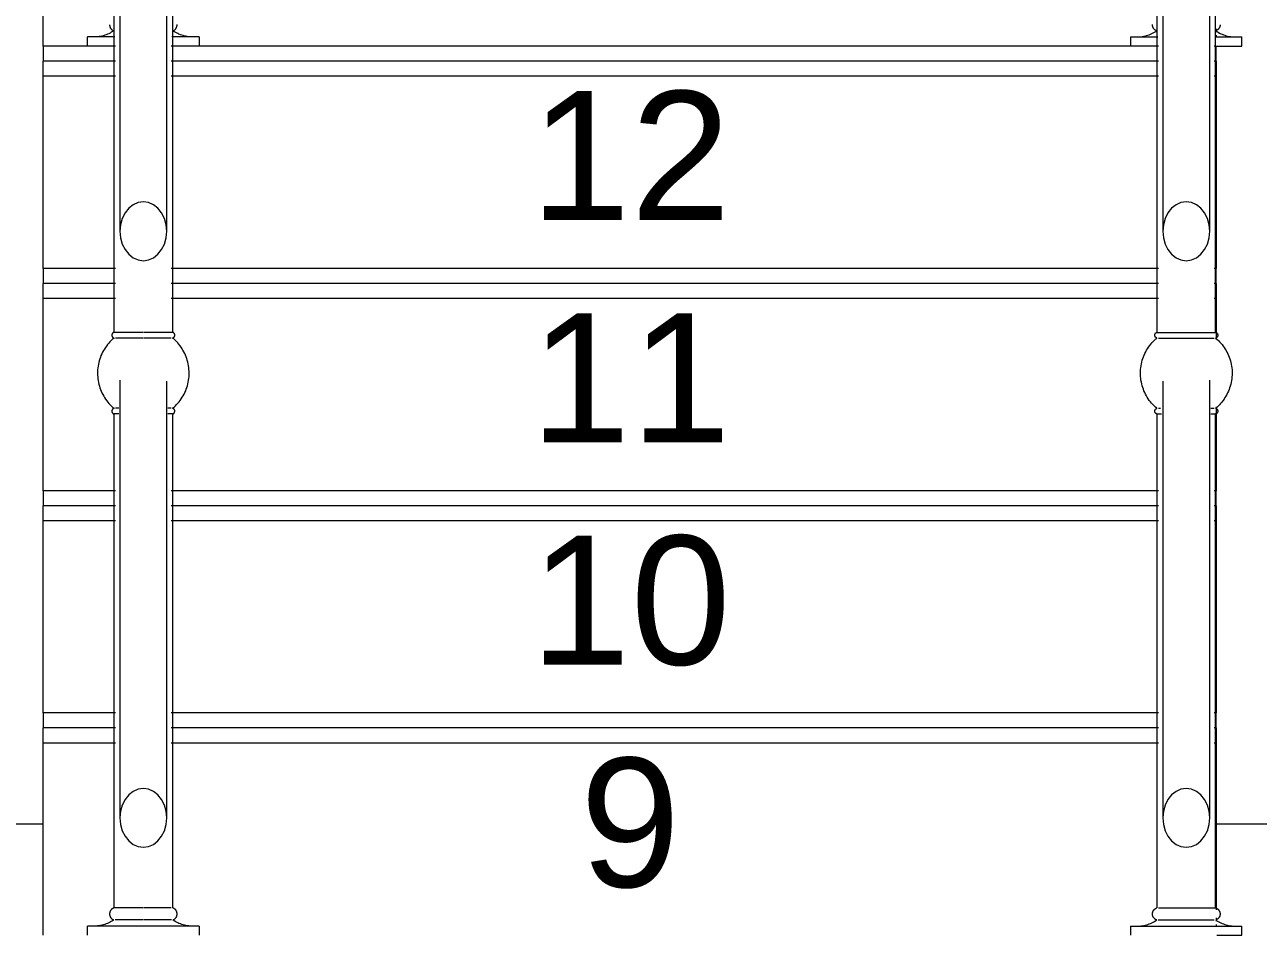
# Model space of a CAD drawing. Header units: inches. Extents: x 22 to 382261, y 22 to 371281.
# Drawn here: x 13874 to 14926, y 141161 to 141938 of the extents above; entities that cross this region are included whole.
import ezdxf

# ---------------------------------------------------------------- set-up
doc = ezdxf.new("R2010")
doc.units = ezdxf.units.IN
doc.header["$MEASUREMENT"] = 0
for name, color, linetype, lineweight in [('A-FLOR-HRAL', 11, 'Continuous', 9), ('A-WALL', 113, 'Continuous', 9), ('S-STRS', 31, 'Continuous', 9), ('S-STRS-ANNO', 31, 'Continuous', 9)]:
    doc.layers.add(name, color=color, linetype=linetype, lineweight=lineweight)
doc.styles.add('Arial', font='arial.ttf', dxfattribs={"height": 506.015625})

# ---------------------------------------------------------------- blocks, each defined once
blk = doc.blocks.new('Railing - 950mm High Post-464049-Section A-A')
at = {"layer": 'A-FLOR-HRAL'}
for p, q in [((-11619.2, 2641.8), (-11619.2, 2219.2)), ((-11569.2, 2219.2), (-11569.2, 2641.8)), ((-11619.2, 2219.2), (-11594.2, 2219.2)), ((-11618, 2214.4), (-11594.2, 2214.4)), ((-11594.2, 2219.2), (-11569.2, 2219.2)), ((-11594.2, 2214.4), (-11570.4, 2214.4)), ((-11619.2, 2149.7), (-11619.2, 1728.7)), ((-11619.2, 2149.7), (-11615.2, 2149.7)), ((-11618, 2154.5), (-11616.1, 2154.5)), ((-11573.2, 2154.5), (-11570.4, 2154.5)), ((-11573.2, 2149.7), (-11569.2, 2149.7)), ((-11569.2, 1728.7), (-11569.2, 2149.7)), ((-11618, 1728.7), (-11594.2, 1728.7)), ((-11594.2, 1728.7), (-11569.2, 1728.7)), ((-11618.1, 1718.4), (-11594.2, 1718.4)), ((-11594.2, 1718.4), (-11570.3, 1718.4)), ((-11641.7, 1713.1), (-11641.7, 1705.3)), ((-11641.7, 1713.1), (-11594.2, 1713.1)), ((-11594.2, 1713.1), (-11546.7, 1713.1)), ((-11568.2, 1705.3), (-11546.7, 1705.3)), ((-11546.7, 1705.3), (-11546.7, 1713.1))]:
    blk.add_line(p, q, dxfattribs=at)
at = {"layer": 'A-FLOR-HRAL', "flags": 128}
for points in [[(-11619.2, 2154.5), (-11620.4, 2155.5), (-11621.6, 2156.6), (-11622.7, 2157.7), (-11623.7, 2158.9), (-11624.7, 2160), (-11625.7, 2161.3), (-11626.6, 2162.6), (-11627.4, 2163.9), (-11628.2, 2165.2), (-11628.9, 2166.6), (-11629.6, 2168), (-11630.3, 2169.4), (-11630.8, 2170.9), (-11631.3, 2172.3), (-11631.8, 2173.8), (-11632.2, 2175.3), (-11632.5, 2176.9), (-11632.8, 2178.4), (-11633, 2180), (-11633.2, 2181.5), (-11633.3, 2183.1), (-11633.3, 2184.6), (-11633.2, 2186.2), (-11633.1, 2187.7), (-11633, 2189.3), (-11632.7, 2190.8), (-11632.5, 2192.4), (-11632.1, 2193.9), (-11631.7, 2195.4), (-11631.2, 2196.9), (-11630.7, 2198.4), (-11630.1, 2199.8), (-11629.5, 2201.2), (-11628.8, 2202.6), (-11628, 2204), (-11627.2, 2205.3), (-11626.4, 2206.6), (-11625.4, 2207.9), (-11624.5, 2209.1), (-11623.5, 2210.3), (-11622.4, 2211.5), (-11621.3, 2212.6), (-11620.2, 2213.6), (-11619.2, 2214.4)], [(-11619.2, 2214.4), (-11619.3, 2214.5), (-11619.4, 2214.5), (-11619.5, 2214.5), (-11619.6, 2214.6), (-11619.7, 2214.6), (-11619.8, 2214.7), (-11619.9, 2214.7), (-11620, 2214.8), (-11620, 2214.8), (-11620.1, 2214.9), (-11620.2, 2214.9), (-11620.3, 2215), (-11620.3, 2215.1), (-11620.4, 2215.2), (-11620.5, 2215.2), (-11620.5, 2215.3), (-11620.6, 2215.4), (-11620.7, 2215.5), (-11620.7, 2215.6), (-11620.8, 2215.6), (-11620.8, 2215.7), (-11620.8, 2215.8), (-11620.9, 2215.9), (-11620.9, 2216), (-11621, 2216.1), (-11621, 2216.2), (-11621, 2216.3), (-11621, 2216.4), (-11621, 2216.5), (-11621, 2216.6), (-11621.1, 2216.7), (-11621.1, 2216.8), (-11621.1, 2216.9), (-11621.1, 2217), (-11621, 2217.1), (-11621, 2217.2), (-11621, 2217.3), (-11621, 2217.4), (-11621, 2217.5), (-11620.9, 2217.6), (-11620.9, 2217.7), (-11620.9, 2217.8), (-11620.8, 2217.9), (-11620.8, 2218), (-11620.7, 2218), (-11620.7, 2218.1), (-11620.6, 2218.2), (-11620.6, 2218.3), (-11620.5, 2218.4), (-11620.5, 2218.5), (-11620.4, 2218.5), (-11620.3, 2218.6), (-11620.3, 2218.7), (-11620.2, 2218.7), (-11620.1, 2218.8), (-11620, 2218.9), (-11619.9, 2218.9), (-11619.9, 2219), (-11619.8, 2219), (-11619.7, 2219.1), (-11619.6, 2219.1), (-11619.5, 2219.2), (-11619.4, 2219.2), (-11619.3, 2219.2), (-11619.2, 2219.2)], [(-11569.2, 2219.2), (-11569.1, 2219.2), (-11569, 2219.2), (-11568.9, 2219.1), (-11568.8, 2219.1), (-11568.7, 2219.1), (-11568.6, 2219), (-11568.5, 2219), (-11568.4, 2218.9), (-11568.4, 2218.8), (-11568.3, 2218.8), (-11568.2, 2218.7), (-11568.1, 2218.6), (-11568.1, 2218.6), (-11568, 2218.5), (-11567.9, 2218.4), (-11567.9, 2218.4), (-11567.8, 2218.3), (-11567.7, 2218.2), (-11567.7, 2218.1), (-11567.6, 2218), (-11567.6, 2217.9), (-11567.6, 2217.8), (-11567.5, 2217.7), (-11567.5, 2217.7), (-11567.5, 2217.6), (-11567.4, 2217.5), (-11567.4, 2217.4), (-11567.4, 2217.3), (-11567.4, 2217.2), (-11567.4, 2217.1), (-11567.3, 2217), (-11567.3, 2216.9), (-11567.3, 2216.8), (-11567.4, 2216.7), (-11567.4, 2216.6), (-11567.4, 2216.5), (-11567.4, 2216.4), (-11567.4, 2216.3), (-11567.4, 2216.2), (-11567.5, 2216.1), (-11567.5, 2216), (-11567.5, 2215.9), (-11567.6, 2215.8), (-11567.6, 2215.7), (-11567.7, 2215.6), (-11567.7, 2215.5), (-11567.8, 2215.4), (-11567.8, 2215.4), (-11567.9, 2215.3), (-11567.9, 2215.2), (-11568, 2215.1), (-11568.1, 2215.1), (-11568.2, 2215), (-11568.2, 2214.9), (-11568.3, 2214.9), (-11568.4, 2214.8), (-11568.5, 2214.7), (-11568.6, 2214.7), (-11568.6, 2214.6), (-11568.7, 2214.6), (-11568.8, 2214.6), (-11568.9, 2214.5), (-11569, 2214.5), (-11569.1, 2214.4), (-11569.2, 2214.4)], [(-11569.2, 2214.4), (-11568, 2213.4), (-11566.8, 2212.3), (-11565.8, 2211.2), (-11564.7, 2210.1), (-11563.7, 2208.9), (-11562.8, 2207.6), (-11561.9, 2206.4), (-11561, 2205), (-11560.2, 2203.7), (-11559.5, 2202.3), (-11558.8, 2200.9), (-11558.1, 2199.5), (-11557.6, 2198), (-11557.1, 2196.6), (-11556.6, 2195.1), (-11556.2, 2193.6), (-11555.9, 2192), (-11555.6, 2190.5), (-11555.4, 2189), (-11555.2, 2187.4), (-11555.2, 2185.8), (-11555.1, 2184.3), (-11555.2, 2182.7), (-11555.3, 2181.2), (-11555.4, 2179.6), (-11555.7, 2178.1), (-11555.9, 2176.5), (-11556.3, 2175), (-11556.7, 2173.5), (-11557.2, 2172), (-11557.7, 2170.5), (-11558.3, 2169.1), (-11558.9, 2167.7), (-11559.6, 2166.3), (-11560.4, 2164.9), (-11561.2, 2163.6), (-11562, 2162.3), (-11563, 2161), (-11563.9, 2159.8), (-11564.9, 2158.6), (-11566, 2157.4), (-11567.1, 2156.3), (-11568.2, 2155.3), (-11569.2, 2154.5)], [(-11619.2, 2149.7), (-11619.3, 2149.7), (-11619.4, 2149.7), (-11619.5, 2149.8), (-11619.6, 2149.8), (-11619.7, 2149.9), (-11619.8, 2149.9), (-11619.9, 2150), (-11620, 2150), (-11620, 2150.1), (-11620.1, 2150.1), (-11620.2, 2150.2), (-11620.3, 2150.3), (-11620.3, 2150.3), (-11620.4, 2150.4), (-11620.5, 2150.5), (-11620.5, 2150.6), (-11620.6, 2150.6), (-11620.7, 2150.7), (-11620.7, 2150.8), (-11620.8, 2150.9), (-11620.8, 2151), (-11620.8, 2151.1), (-11620.9, 2151.2), (-11620.9, 2151.3), (-11621, 2151.4), (-11621, 2151.5), (-11621, 2151.6), (-11621, 2151.7), (-11621, 2151.7), (-11621, 2151.8), (-11621.1, 2151.9), (-11621.1, 2152), (-11621.1, 2152.1), (-11621.1, 2152.2), (-11621, 2152.3), (-11621, 2152.4), (-11621, 2152.5), (-11621, 2152.6), (-11621, 2152.7), (-11620.9, 2152.8), (-11620.9, 2152.9), (-11620.9, 2153), (-11620.8, 2153.1), (-11620.8, 2153.2), (-11620.7, 2153.3), (-11620.7, 2153.4), (-11620.6, 2153.5), (-11620.6, 2153.5), (-11620.5, 2153.6), (-11620.5, 2153.7), (-11620.4, 2153.8), (-11620.3, 2153.9), (-11620.3, 2153.9), (-11620.2, 2154), (-11620.1, 2154.1), (-11620, 2154.1), (-11619.9, 2154.2), (-11619.9, 2154.2), (-11619.8, 2154.3), (-11619.7, 2154.3), (-11619.6, 2154.4), (-11619.5, 2154.4), (-11619.4, 2154.4), (-11619.3, 2154.5), (-11619.2, 2154.5)], [(-11569.2, 2154.5), (-11569.1, 2154.5), (-11569, 2154.4), (-11568.9, 2154.4), (-11568.8, 2154.3), (-11568.7, 2154.3), (-11568.6, 2154.3), (-11568.5, 2154.2), (-11568.4, 2154.1), (-11568.4, 2154.1), (-11568.3, 2154), (-11568.2, 2154), (-11568.1, 2153.9), (-11568.1, 2153.8), (-11568, 2153.8), (-11567.9, 2153.7), (-11567.9, 2153.6), (-11567.8, 2153.5), (-11567.7, 2153.4), (-11567.7, 2153.4), (-11567.6, 2153.3), (-11567.6, 2153.2), (-11567.6, 2153.1), (-11567.5, 2153), (-11567.5, 2152.9), (-11567.5, 2152.8), (-11567.4, 2152.7), (-11567.4, 2152.6), (-11567.4, 2152.5), (-11567.4, 2152.4), (-11567.4, 2152.3), (-11567.3, 2152.2), (-11567.3, 2152.1), (-11567.3, 2152), (-11567.4, 2151.9), (-11567.4, 2151.8), (-11567.4, 2151.7), (-11567.4, 2151.6), (-11567.4, 2151.5), (-11567.4, 2151.4), (-11567.5, 2151.3), (-11567.5, 2151.2), (-11567.5, 2151.1), (-11567.6, 2151), (-11567.6, 2151), (-11567.7, 2150.9), (-11567.7, 2150.8), (-11567.8, 2150.7), (-11567.8, 2150.6), (-11567.9, 2150.5), (-11567.9, 2150.5), (-11568, 2150.4), (-11568.1, 2150.3), (-11568.2, 2150.2), (-11568.2, 2150.2), (-11568.3, 2150.1), (-11568.4, 2150.1), (-11568.5, 2150), (-11568.6, 2149.9), (-11568.6, 2149.9), (-11568.7, 2149.8), (-11568.8, 2149.8), (-11568.9, 2149.8), (-11569, 2149.7), (-11569.1, 2149.7), (-11569.2, 2149.7)], [(-11619.3, 1718.4), (-11619.5, 1718.4), (-11619.7, 1718.5), (-11619.9, 1718.6), (-11620.1, 1718.7), (-11620.3, 1718.8), (-11620.5, 1718.9), (-11620.7, 1719), (-11620.9, 1719.2), (-11621, 1719.3), (-11621.2, 1719.5), (-11621.4, 1719.6), (-11621.5, 1719.8), (-11621.7, 1719.9), (-11621.8, 1720.1), (-11621.9, 1720.2), (-11622.1, 1720.4), (-11622.2, 1720.6), (-11622.3, 1720.8), (-11622.4, 1721), (-11622.5, 1721.2), (-11622.6, 1721.4), (-11622.7, 1721.6), (-11622.7, 1721.8), (-11622.8, 1722), (-11622.9, 1722.2), (-11622.9, 1722.4), (-11622.9, 1722.6), (-11623, 1722.8), (-11623, 1723.1), (-11623, 1723.3), (-11623, 1723.5), (-11623, 1723.7), (-11623, 1723.9), (-11623, 1724.1), (-11623, 1724.4), (-11622.9, 1724.6), (-11622.9, 1724.8), (-11622.8, 1725), (-11622.7, 1725.2), (-11622.7, 1725.4), (-11622.6, 1725.6), (-11622.5, 1725.8), (-11622.4, 1726), (-11622.3, 1726.2), (-11622.2, 1726.4), (-11622.1, 1726.6), (-11622, 1726.7), (-11621.8, 1726.9), (-11621.7, 1727.1), (-11621.5, 1727.2), (-11621.4, 1727.4), (-11621.2, 1727.5), (-11621.1, 1727.7), (-11620.9, 1727.8), (-11620.7, 1727.9), (-11620.5, 1728.1), (-11620.4, 1728.2), (-11620.2, 1728.3), (-11620, 1728.4), (-11619.8, 1728.5), (-11619.6, 1728.6), (-11619.4, 1728.6), (-11619.2, 1728.7)], [(-11569.2, 1728.7), (-11569, 1728.6), (-11568.8, 1728.5), (-11568.6, 1728.4), (-11568.4, 1728.3), (-11568.2, 1728.2), (-11568, 1728.1), (-11567.8, 1728), (-11567.6, 1727.9), (-11567.4, 1727.8), (-11567.3, 1727.6), (-11567.1, 1727.5), (-11567, 1727.3), (-11566.8, 1727.2), (-11566.7, 1727), (-11566.5, 1726.8), (-11566.4, 1726.7), (-11566.3, 1726.5), (-11566.2, 1726.3), (-11566.1, 1726.1), (-11566, 1725.9), (-11565.9, 1725.7), (-11565.8, 1725.5), (-11565.7, 1725.3), (-11565.6, 1725.1), (-11565.6, 1724.9), (-11565.5, 1724.7), (-11565.5, 1724.5), (-11565.4, 1724.3), (-11565.4, 1724.1), (-11565.4, 1723.8), (-11565.4, 1723.6), (-11565.4, 1723.4), (-11565.4, 1723.2), (-11565.4, 1723), (-11565.4, 1722.8), (-11565.5, 1722.5), (-11565.5, 1722.3), (-11565.6, 1722.1), (-11565.6, 1721.9), (-11565.7, 1721.7), (-11565.8, 1721.5), (-11565.9, 1721.3), (-11565.9, 1721.1), (-11566, 1720.9), (-11566.2, 1720.7), (-11566.3, 1720.5), (-11566.4, 1720.4), (-11566.5, 1720.2), (-11566.7, 1720), (-11566.8, 1719.8), (-11567, 1719.7), (-11567.1, 1719.5), (-11567.3, 1719.4), (-11567.4, 1719.3), (-11567.6, 1719.1), (-11567.8, 1719), (-11568, 1718.9), (-11568.2, 1718.8), (-11568.3, 1718.7), (-11568.5, 1718.6), (-11568.7, 1718.5), (-11568.9, 1718.4), (-11569.1, 1718.4)], [(-11636.7, 1713.1), (-11635.5, 1713.1), (-11634.2, 1713.2), (-11633, 1713.3), (-11631.8, 1713.5), (-11630.5, 1713.7), (-11629.3, 1714), (-11628.1, 1714.3), (-11626.9, 1714.6), (-11625.8, 1715.1), (-11624.6, 1715.5), (-11623.5, 1716), (-11622.4, 1716.6), (-11621.3, 1717.2), (-11620.2, 1717.8), (-11619.3, 1718.4)], [(-11569.1, 1718.4), (-11568, 1717.7), (-11567, 1717.1), (-11565.9, 1716.5), (-11564.7, 1715.9), (-11563.6, 1715.4), (-11562.4, 1715), (-11561.3, 1714.6), (-11560.1, 1714.2), (-11558.9, 1713.9), (-11557.7, 1713.6), (-11556.4, 1713.4), (-11555.2, 1713.3), (-11554, 1713.1), (-11552.7, 1713.1), (-11551.7, 1713.1)]]:
    blk.add_lwpolyline(points, dxfattribs=at)
blk = doc.blocks.new('Railing - 950mm High Post-464051-Section A-A')
at = {"layer": 'A-FLOR-HRAL'}
for p, q in [((-11641.7, 2471), (-11641.7, 2463.2)), ((-11641.7, 2471), (-11618.5, 2471)), ((-11569.9, 2471), (-11546.7, 2471)), ((-11568.2, 2463.2), (-11546.7, 2463.2)), ((-11546.7, 2463.2), (-11546.7, 2471))]:
    blk.add_line(p, q, dxfattribs=at)
at = {"layer": 'A-FLOR-HRAL', "flags": 128}
for points in [[(-11619.3, 2476.3), (-11619.5, 2476.3), (-11619.7, 2476.4), (-11619.9, 2476.5), (-11620.1, 2476.6), (-11620.3, 2476.7), (-11620.5, 2476.8), (-11620.7, 2476.9), (-11620.9, 2477.1), (-11621, 2477.2), (-11621.2, 2477.3), (-11621.4, 2477.5), (-11621.5, 2477.6), (-11621.7, 2477.8), (-11621.8, 2478), (-11621.9, 2478.1), (-11622.1, 2478.3), (-11622.2, 2478.5), (-11622.3, 2478.7), (-11622.4, 2478.9), (-11622.5, 2479.1), (-11622.6, 2479.3), (-11622.7, 2479.5), (-11622.7, 2479.7), (-11622.8, 2479.9), (-11622.9, 2480.1), (-11622.9, 2480.3), (-11622.9, 2480.5), (-11623, 2480.7), (-11623, 2480.9), (-11623, 2481.2), (-11623, 2481.4), (-11623, 2481.6)], [(-11565.4, 2481.5), (-11565.4, 2481.3), (-11565.4, 2481.1), (-11565.4, 2480.9), (-11565.4, 2480.6), (-11565.5, 2480.4), (-11565.5, 2480.2), (-11565.6, 2480), (-11565.6, 2479.8), (-11565.7, 2479.6), (-11565.8, 2479.4), (-11565.9, 2479.2), (-11565.9, 2479), (-11566, 2478.8), (-11566.2, 2478.6), (-11566.3, 2478.4), (-11566.4, 2478.3), (-11566.5, 2478.1), (-11566.7, 2477.9), (-11566.8, 2477.7), (-11567, 2477.6), (-11567.1, 2477.4), (-11567.3, 2477.3), (-11567.4, 2477.2), (-11567.6, 2477), (-11567.8, 2476.9), (-11568, 2476.8), (-11568.2, 2476.7), (-11568.3, 2476.6), (-11568.5, 2476.5), (-11568.7, 2476.4), (-11568.9, 2476.3), (-11569.1, 2476.3)], [(-11636.7, 2471), (-11635.5, 2471), (-11634.2, 2471.1), (-11633, 2471.2), (-11631.8, 2471.4), (-11630.5, 2471.6), (-11629.3, 2471.8), (-11628.1, 2472.2), (-11626.9, 2472.5), (-11625.8, 2472.9), (-11624.6, 2473.4), (-11623.5, 2473.9), (-11622.4, 2474.5), (-11621.3, 2475.1), (-11620.2, 2475.7), (-11619.3, 2476.3)], [(-11569.1, 2476.3), (-11568, 2475.6), (-11567, 2475), (-11565.9, 2474.4), (-11564.7, 2473.8), (-11563.6, 2473.3), (-11562.4, 2472.9), (-11561.3, 2472.5), (-11560.1, 2472.1), (-11558.9, 2471.8), (-11557.7, 2471.5), (-11556.4, 2471.3), (-11555.2, 2471.2), (-11554, 2471), (-11552.7, 2471), (-11551.7, 2471)]]:
    blk.add_lwpolyline(points, dxfattribs=at)
blk = doc.blocks.new('Railing - Railing-377356-Section A-A')
at = {"layer": 'A-FLOR-HRAL'}
for p, q in [((-11614.2, 2678.6), (-11614.2, 2305.4)), ((-11574.2, 2305.4), (-11574.2, 2678.1)), ((-11614.2, 2177.6), (-11614.2, 1805.4)), ((-11574.2, 1805.4), (-11574.2, 2178.4))]:
    blk.add_line(p, q, dxfattribs=at)
at = {"layer": 'A-FLOR-HRAL', "lineweight": 18, "flags": 128}
for points in [[(-11574.2, 2305.4), (-11574.7, 2311), (-11576.2, 2316.3), (-11578.6, 2321.1), (-11581.7, 2325.1), (-11585.5, 2328), (-11589.8, 2329.9), (-11594.2, 2330.5), (-11598.7, 2329.9), (-11602.9, 2328), (-11606.7, 2325.1), (-11609.8, 2321.1), (-11612.2, 2316.3), (-11613.7, 2311), (-11614.2, 2305.4)], [(-11614.2, 2305.4), (-11613.7, 2299.8), (-11612.2, 2294.5), (-11609.8, 2289.8), (-11606.7, 2285.8), (-11602.9, 2282.8), (-11598.7, 2281), (-11594.2, 2280.3), (-11589.8, 2281), (-11585.5, 2282.8), (-11581.7, 2285.8), (-11578.6, 2289.8), (-11576.2, 2294.5), (-11574.7, 2299.8), (-11574.2, 2305.4)], [(-11574.2, 1805.4), (-11574.7, 1811), (-11576.2, 1816.3), (-11578.6, 1821.1), (-11581.7, 1825.1), (-11585.5, 1828), (-11589.8, 1829.9), (-11594.2, 1830.5), (-11598.7, 1829.9), (-11602.9, 1828), (-11606.7, 1825.1), (-11609.8, 1821.1), (-11612.2, 1816.3), (-11613.7, 1811), (-11614.2, 1805.4)], [(-11614.2, 1805.4), (-11613.7, 1799.8), (-11612.2, 1794.5), (-11609.8, 1789.8), (-11606.7, 1785.8), (-11602.9, 1782.8), (-11598.7, 1781), (-11594.2, 1780.3), (-11589.8, 1781), (-11585.5, 1782.8), (-11581.7, 1785.8), (-11578.6, 1789.8), (-11576.2, 1794.5), (-11574.7, 1799.8), (-11574.2, 1805.4)]]:
    blk.add_lwpolyline(points, dxfattribs=at)
for name in ['Railing - 950mm High Post-464051-Section A-A', 'Railing - 950mm High Post-464049-Section A-A']:
    blk.add_blockref(name, (0, 0))
blk = doc.blocks.new('Railing - 950mm High Post-V2-Section A-A')
at = {"layer": 'A-FLOR-HRAL'}
for p, q in [((-12508.4, 2219.2), (-12508.4, 2641.8)), ((-12458.4, 2641.8), (-12458.4, 2219.2)), ((-12483.8, 2219.2), (-12508.4, 2219.2)), ((-12483.8, 2214.4), (-12507.2, 2214.4)), ((-12458.4, 2219.2), (-12483.4, 2219.2)), ((-12459.6, 2214.4), (-12483.4, 2214.4)), ((-12508.4, 1728.7), (-12508.4, 2149.7)), ((-12504.4, 2149.7), (-12508.4, 2149.7)), ((-12504.4, 2154.5), (-12507.2, 2154.5)), ((-12459.6, 2154.5), (-12462.4, 2154.5)), ((-12458.4, 2149.7), (-12462.4, 2149.7)), ((-12458.4, 2149.7), (-12458.4, 1728.7)), ((-12483.8, 1728.7), (-12508.4, 1728.7)), ((-12459.6, 1728.7), (-12483.4, 1728.7)), ((-12483.8, 1718.4), (-12507.3, 1718.4)), ((-12459.5, 1718.4), (-12483.4, 1718.4)), ((-12530.9, 1705.3), (-12530.9, 1713.1)), ((-12483.4, 1713.1), (-12530.9, 1713.1)), ((-12435.9, 1713.1), (-12483.4, 1713.1)), ((-12435.9, 1713.1), (-12435.9, 1705.3))]:
    blk.add_line(p, q, dxfattribs=at)
at = {"layer": 'A-FLOR-HRAL', "flags": 128}
for points in [[(-12508.4, 2214.4), (-12509.6, 2213.4), (-12510.8, 2212.3), (-12511.9, 2211.2), (-12512.9, 2210.1), (-12513.9, 2208.9), (-12514.9, 2207.6), (-12515.8, 2206.4), (-12516.6, 2205), (-12517.4, 2203.7), (-12518.1, 2202.3), (-12518.8, 2200.9), (-12519.5, 2199.5), (-12520, 2198), (-12520.5, 2196.6), (-12521, 2195.1), (-12521.4, 2193.6), (-12521.7, 2192), (-12522, 2190.5), (-12522.2, 2189), (-12522.4, 2187.4), (-12522.5, 2185.8), (-12522.5, 2184.3), (-12522.4, 2182.7), (-12522.3, 2181.2), (-12522.2, 2179.6), (-12521.9, 2178.1), (-12521.7, 2176.5), (-12521.3, 2175), (-12520.9, 2173.5), (-12520.4, 2172), (-12519.9, 2170.5), (-12519.3, 2169.1), (-12518.7, 2167.7), (-12518, 2166.3), (-12517.2, 2164.9), (-12516.4, 2163.6), (-12515.6, 2162.3), (-12514.6, 2161), (-12513.7, 2159.8), (-12512.7, 2158.6), (-12511.6, 2157.4), (-12510.5, 2156.3), (-12509.4, 2155.3), (-12508.4, 2154.5)], [(-12508.4, 2219.2), (-12508.5, 2219.2), (-12508.6, 2219.2), (-12508.7, 2219.1), (-12508.8, 2219.1), (-12508.9, 2219.1), (-12509, 2219), (-12509.1, 2219), (-12509.2, 2218.9), (-12509.2, 2218.8), (-12509.3, 2218.8), (-12509.4, 2218.7), (-12509.5, 2218.6), (-12509.5, 2218.6), (-12509.6, 2218.5), (-12509.7, 2218.4), (-12509.7, 2218.4), (-12509.8, 2218.3), (-12509.9, 2218.2), (-12509.9, 2218.1), (-12510, 2218), (-12510, 2217.9), (-12510, 2217.8), (-12510.1, 2217.7), (-12510.1, 2217.7), (-12510.2, 2217.6), (-12510.2, 2217.5), (-12510.2, 2217.4), (-12510.2, 2217.3), (-12510.2, 2217.2), (-12510.2, 2217.1), (-12510.3, 2217), (-12510.3, 2216.9), (-12510.3, 2216.8), (-12510.3, 2216.7), (-12510.2, 2216.6), (-12510.2, 2216.5), (-12510.2, 2216.4), (-12510.2, 2216.3), (-12510.2, 2216.2), (-12510.1, 2216.1), (-12510.1, 2216), (-12510.1, 2215.9), (-12510, 2215.8), (-12510, 2215.7), (-12509.9, 2215.6), (-12509.9, 2215.5), (-12509.8, 2215.4), (-12509.8, 2215.4), (-12509.7, 2215.3), (-12509.7, 2215.2), (-12509.6, 2215.1), (-12509.5, 2215.1), (-12509.5, 2215), (-12509.4, 2214.9), (-12509.3, 2214.9), (-12509.2, 2214.8), (-12509.1, 2214.7), (-12509.1, 2214.7), (-12509, 2214.6), (-12508.9, 2214.6), (-12508.8, 2214.6), (-12508.7, 2214.5), (-12508.6, 2214.5), (-12508.5, 2214.4), (-12508.4, 2214.4)], [(-12458.4, 2214.4), (-12458.3, 2214.5), (-12458.2, 2214.5), (-12458.1, 2214.5), (-12458, 2214.6), (-12457.9, 2214.6), (-12457.8, 2214.7), (-12457.7, 2214.7), (-12457.6, 2214.8), (-12457.6, 2214.8), (-12457.5, 2214.9), (-12457.4, 2214.9), (-12457.3, 2215), (-12457.3, 2215.1), (-12457.2, 2215.2), (-12457.1, 2215.2), (-12457.1, 2215.3), (-12457, 2215.4), (-12456.9, 2215.5), (-12456.9, 2215.6), (-12456.8, 2215.6), (-12456.8, 2215.7), (-12456.8, 2215.8), (-12456.7, 2215.9), (-12456.7, 2216), (-12456.7, 2216.1), (-12456.6, 2216.2), (-12456.6, 2216.3), (-12456.6, 2216.4), (-12456.6, 2216.5), (-12456.6, 2216.6), (-12456.5, 2216.7), (-12456.5, 2216.8), (-12456.5, 2216.9), (-12456.6, 2217), (-12456.6, 2217.1), (-12456.6, 2217.2), (-12456.6, 2217.3), (-12456.6, 2217.4), (-12456.6, 2217.5), (-12456.7, 2217.6), (-12456.7, 2217.7), (-12456.7, 2217.8), (-12456.8, 2217.9), (-12456.8, 2218), (-12456.9, 2218), (-12456.9, 2218.1), (-12457, 2218.2), (-12457, 2218.3), (-12457.1, 2218.4), (-12457.1, 2218.5), (-12457.2, 2218.5), (-12457.3, 2218.6), (-12457.4, 2218.7), (-12457.4, 2218.7), (-12457.5, 2218.8), (-12457.6, 2218.9), (-12457.7, 2218.9), (-12457.8, 2219), (-12457.8, 2219), (-12457.9, 2219.1), (-12458, 2219.1), (-12458.1, 2219.2), (-12458.2, 2219.2), (-12458.3, 2219.2), (-12458.4, 2219.2)], [(-12458.4, 2154.5), (-12457.2, 2155.5), (-12456, 2156.6), (-12455, 2157.7), (-12453.9, 2158.9), (-12452.9, 2160), (-12452, 2161.3), (-12451.1, 2162.6), (-12450.2, 2163.9), (-12449.4, 2165.2), (-12448.7, 2166.6), (-12448, 2168), (-12447.3, 2169.4), (-12446.8, 2170.9), (-12446.3, 2172.3), (-12445.8, 2173.8), (-12445.4, 2175.3), (-12445.1, 2176.9), (-12444.8, 2178.4), (-12444.6, 2180), (-12444.4, 2181.5), (-12444.4, 2183.1), (-12444.3, 2184.6), (-12444.4, 2186.2), (-12444.5, 2187.7), (-12444.6, 2189.3), (-12444.9, 2190.8), (-12445.1, 2192.4), (-12445.5, 2193.9), (-12445.9, 2195.4), (-12446.4, 2196.9), (-12446.9, 2198.4), (-12447.5, 2199.8), (-12448.1, 2201.2), (-12448.8, 2202.6), (-12449.6, 2204), (-12450.4, 2205.3), (-12451.2, 2206.6), (-12452.2, 2207.9), (-12453.1, 2209.1), (-12454.1, 2210.3), (-12455.2, 2211.5), (-12456.3, 2212.6), (-12457.4, 2213.6), (-12458.4, 2214.4)], [(-12508.4, 2154.5), (-12508.5, 2154.5), (-12508.6, 2154.4), (-12508.7, 2154.4), (-12508.8, 2154.3), (-12508.9, 2154.3), (-12509, 2154.3), (-12509.1, 2154.2), (-12509.2, 2154.1), (-12509.2, 2154.1), (-12509.3, 2154), (-12509.4, 2154), (-12509.5, 2153.9), (-12509.5, 2153.8), (-12509.6, 2153.8), (-12509.7, 2153.7), (-12509.7, 2153.6), (-12509.8, 2153.5), (-12509.9, 2153.4), (-12509.9, 2153.4), (-12510, 2153.3), (-12510, 2153.2), (-12510, 2153.1), (-12510.1, 2153), (-12510.1, 2152.9), (-12510.2, 2152.8), (-12510.2, 2152.7), (-12510.2, 2152.6), (-12510.2, 2152.5), (-12510.2, 2152.4), (-12510.2, 2152.3), (-12510.3, 2152.2), (-12510.3, 2152.1), (-12510.3, 2152), (-12510.3, 2151.9), (-12510.2, 2151.8), (-12510.2, 2151.7), (-12510.2, 2151.6), (-12510.2, 2151.5), (-12510.2, 2151.4), (-12510.1, 2151.3), (-12510.1, 2151.2), (-12510.1, 2151.1), (-12510, 2151), (-12510, 2151), (-12509.9, 2150.9), (-12509.9, 2150.8), (-12509.8, 2150.7), (-12509.8, 2150.6), (-12509.7, 2150.5), (-12509.7, 2150.5), (-12509.6, 2150.4), (-12509.5, 2150.3), (-12509.5, 2150.2), (-12509.4, 2150.2), (-12509.3, 2150.1), (-12509.2, 2150.1), (-12509.1, 2150), (-12509.1, 2149.9), (-12509, 2149.9), (-12508.9, 2149.8), (-12508.8, 2149.8), (-12508.7, 2149.8), (-12508.6, 2149.7), (-12508.5, 2149.7), (-12508.4, 2149.7)], [(-12458.4, 2149.7), (-12458.3, 2149.7), (-12458.2, 2149.7), (-12458.1, 2149.8), (-12458, 2149.8), (-12457.9, 2149.9), (-12457.8, 2149.9), (-12457.7, 2150), (-12457.6, 2150), (-12457.6, 2150.1), (-12457.5, 2150.1), (-12457.4, 2150.2), (-12457.3, 2150.3), (-12457.3, 2150.3), (-12457.2, 2150.4), (-12457.1, 2150.5), (-12457.1, 2150.6), (-12457, 2150.6), (-12456.9, 2150.7), (-12456.9, 2150.8), (-12456.8, 2150.9), (-12456.8, 2151), (-12456.8, 2151.1), (-12456.7, 2151.2), (-12456.7, 2151.3), (-12456.7, 2151.4), (-12456.6, 2151.5), (-12456.6, 2151.6), (-12456.6, 2151.7), (-12456.6, 2151.7), (-12456.6, 2151.8), (-12456.5, 2151.9), (-12456.5, 2152), (-12456.5, 2152.1), (-12456.6, 2152.2), (-12456.6, 2152.3), (-12456.6, 2152.4), (-12456.6, 2152.5), (-12456.6, 2152.6), (-12456.6, 2152.7), (-12456.7, 2152.8), (-12456.7, 2152.9), (-12456.7, 2153), (-12456.8, 2153.1), (-12456.8, 2153.2), (-12456.9, 2153.3), (-12456.9, 2153.4), (-12457, 2153.5), (-12457, 2153.5), (-12457.1, 2153.6), (-12457.1, 2153.7), (-12457.2, 2153.8), (-12457.3, 2153.9), (-12457.4, 2153.9), (-12457.4, 2154), (-12457.5, 2154.1), (-12457.6, 2154.1), (-12457.7, 2154.2), (-12457.8, 2154.2), (-12457.8, 2154.3), (-12457.9, 2154.3), (-12458, 2154.4), (-12458.1, 2154.4), (-12458.2, 2154.4), (-12458.3, 2154.5), (-12458.4, 2154.5)], [(-12508.4, 1728.7), (-12508.7, 1728.6), (-12508.9, 1728.5), (-12509.1, 1728.4), (-12509.2, 1728.3), (-12509.4, 1728.2), (-12509.6, 1728.1), (-12509.8, 1728), (-12510, 1727.9), (-12510.2, 1727.8), (-12510.3, 1727.6), (-12510.5, 1727.5), (-12510.6, 1727.3), (-12510.8, 1727.2), (-12510.9, 1727), (-12511.1, 1726.8), (-12511.2, 1726.7), (-12511.3, 1726.5), (-12511.4, 1726.3), (-12511.6, 1726.1), (-12511.7, 1725.9), (-12511.7, 1725.7), (-12511.8, 1725.5), (-12511.9, 1725.3), (-12512, 1725.1), (-12512, 1724.9), (-12512.1, 1724.7), (-12512.1, 1724.5), (-12512.2, 1724.3), (-12512.2, 1724.1), (-12512.2, 1723.8), (-12512.2, 1723.6), (-12512.2, 1723.4), (-12512.2, 1723.2), (-12512.2, 1723), (-12512.2, 1722.8), (-12512.1, 1722.5), (-12512.1, 1722.3), (-12512, 1722.1), (-12512, 1721.9), (-12511.9, 1721.7), (-12511.8, 1721.5), (-12511.7, 1721.3), (-12511.7, 1721.1), (-12511.6, 1720.9), (-12511.4, 1720.7), (-12511.3, 1720.5), (-12511.2, 1720.4), (-12511.1, 1720.2), (-12510.9, 1720), (-12510.8, 1719.8), (-12510.7, 1719.7), (-12510.5, 1719.5), (-12510.3, 1719.4), (-12510.2, 1719.3), (-12510, 1719.1), (-12509.8, 1719), (-12509.6, 1718.9), (-12509.5, 1718.8), (-12509.3, 1718.7), (-12509.1, 1718.6), (-12508.9, 1718.5), (-12508.7, 1718.4), (-12508.5, 1718.4)], [(-12458.3, 1718.4), (-12458.1, 1718.4), (-12457.9, 1718.5), (-12457.7, 1718.6), (-12457.5, 1718.7), (-12457.3, 1718.8), (-12457.1, 1718.9), (-12456.9, 1719), (-12456.7, 1719.2), (-12456.6, 1719.3), (-12456.4, 1719.5), (-12456.2, 1719.6), (-12456.1, 1719.8), (-12455.9, 1719.9), (-12455.8, 1720.1), (-12455.7, 1720.2), (-12455.5, 1720.4), (-12455.4, 1720.6), (-12455.3, 1720.8), (-12455.2, 1721), (-12455.1, 1721.2), (-12455, 1721.4), (-12454.9, 1721.6), (-12454.9, 1721.8), (-12454.8, 1722), (-12454.7, 1722.2), (-12454.7, 1722.4), (-12454.7, 1722.6), (-12454.6, 1722.8), (-12454.6, 1723.1), (-12454.6, 1723.3), (-12454.6, 1723.5), (-12454.6, 1723.7), (-12454.6, 1723.9), (-12454.6, 1724.1), (-12454.7, 1724.4), (-12454.7, 1724.6), (-12454.7, 1724.8), (-12454.8, 1725), (-12454.9, 1725.2), (-12454.9, 1725.4), (-12455, 1725.6), (-12455.1, 1725.8), (-12455.2, 1726), (-12455.3, 1726.2), (-12455.4, 1726.4), (-12455.5, 1726.6), (-12455.7, 1726.7), (-12455.8, 1726.9), (-12455.9, 1727.1), (-12456.1, 1727.2), (-12456.2, 1727.4), (-12456.4, 1727.5), (-12456.5, 1727.7), (-12456.7, 1727.8), (-12456.9, 1727.9), (-12457.1, 1728.1), (-12457.3, 1728.2), (-12457.4, 1728.3), (-12457.6, 1728.4), (-12457.8, 1728.5), (-12458, 1728.6), (-12458.2, 1728.6), (-12458.4, 1728.7)], [(-12508.5, 1718.4), (-12509.6, 1717.7), (-12510.7, 1717.1), (-12511.7, 1716.5), (-12512.9, 1715.9), (-12514, 1715.4), (-12515.2, 1715), (-12516.3, 1714.6), (-12517.5, 1714.2), (-12518.7, 1713.9), (-12519.9, 1713.6), (-12521.2, 1713.4), (-12522.4, 1713.3), (-12523.6, 1713.1), (-12524.9, 1713.1), (-12525.9, 1713.1)], [(-12440.9, 1713.1), (-12442.1, 1713.1), (-12443.4, 1713.2), (-12444.6, 1713.3), (-12445.9, 1713.5), (-12447.1, 1713.7), (-12448.3, 1714), (-12449.5, 1714.3), (-12450.7, 1714.6), (-12451.8, 1715.1), (-12453, 1715.5), (-12454.1, 1716), (-12455.2, 1716.6), (-12456.3, 1717.2), (-12457.4, 1717.8), (-12458.3, 1718.4)]]:
    blk.add_lwpolyline(points, dxfattribs=at)
blk = doc.blocks.new('Railing - 950mm High Post-V3-Section A-A')
at = {"layer": 'A-FLOR-HRAL'}
for p, q in [((-12530.9, 2463.2), (-12530.9, 2471)), ((-12507.7, 2471), (-12530.9, 2471)), ((-12435.9, 2471), (-12459.1, 2471)), ((-12435.9, 2471), (-12435.9, 2463.2))]:
    blk.add_line(p, q, dxfattribs=at)
at = {"layer": 'A-FLOR-HRAL', "flags": 128}
for points in [[(-12512.2, 2481.5), (-12512.2, 2481.3), (-12512.2, 2481.1), (-12512.2, 2480.9), (-12512.2, 2480.6), (-12512.1, 2480.4), (-12512.1, 2480.2), (-12512, 2480), (-12512, 2479.8), (-12511.9, 2479.6), (-12511.8, 2479.4), (-12511.7, 2479.2), (-12511.7, 2479), (-12511.6, 2478.8), (-12511.4, 2478.6), (-12511.3, 2478.4), (-12511.2, 2478.3), (-12511.1, 2478.1), (-12510.9, 2477.9), (-12510.8, 2477.7), (-12510.7, 2477.6), (-12510.5, 2477.4), (-12510.3, 2477.3), (-12510.2, 2477.2), (-12510, 2477), (-12509.8, 2476.9), (-12509.6, 2476.8), (-12509.5, 2476.7), (-12509.3, 2476.6), (-12509.1, 2476.5), (-12508.9, 2476.4), (-12508.7, 2476.3), (-12508.5, 2476.3)], [(-12458.3, 2476.3), (-12458.1, 2476.3), (-12457.9, 2476.4), (-12457.7, 2476.5), (-12457.5, 2476.6), (-12457.3, 2476.7), (-12457.1, 2476.8), (-12456.9, 2476.9), (-12456.7, 2477.1), (-12456.6, 2477.2), (-12456.4, 2477.3), (-12456.2, 2477.5), (-12456.1, 2477.6), (-12455.9, 2477.8), (-12455.8, 2478), (-12455.7, 2478.1), (-12455.5, 2478.3), (-12455.4, 2478.5), (-12455.3, 2478.7), (-12455.2, 2478.9), (-12455.1, 2479.1), (-12455, 2479.3), (-12454.9, 2479.5), (-12454.9, 2479.7), (-12454.8, 2479.9), (-12454.7, 2480.1), (-12454.7, 2480.3), (-12454.7, 2480.5), (-12454.6, 2480.7), (-12454.6, 2480.9), (-12454.6, 2481.2), (-12454.6, 2481.4), (-12454.6, 2481.6)], [(-12508.5, 2476.3), (-12509.6, 2475.6), (-12510.7, 2475), (-12511.7, 2474.4), (-12512.9, 2473.8), (-12514, 2473.3), (-12515.2, 2472.9), (-12516.3, 2472.5), (-12517.5, 2472.1), (-12518.7, 2471.8), (-12519.9, 2471.5), (-12521.2, 2471.3), (-12522.4, 2471.2), (-12523.6, 2471), (-12524.9, 2471), (-12525.9, 2471)], [(-12440.9, 2471), (-12442.1, 2471), (-12443.4, 2471.1), (-12444.6, 2471.2), (-12445.9, 2471.4), (-12447.1, 2471.6), (-12448.3, 2471.8), (-12449.5, 2472.2), (-12450.7, 2472.5), (-12451.8, 2472.9), (-12453, 2473.4), (-12454.1, 2473.9), (-12455.2, 2474.5), (-12456.3, 2475.1), (-12457.4, 2475.7), (-12458.3, 2476.3)]]:
    blk.add_lwpolyline(points, dxfattribs=at)
blk = doc.blocks.new('Railing - Railing-377360-Section A-A')
at = {"layer": 'A-FLOR-HRAL'}
for p, q in [((-12503.4, 2678.1), (-12503.4, 2305.4)), ((-12463.4, 2305.4), (-12463.4, 2678.6)), ((-12503.4, 2178.4), (-12503.4, 1805.4)), ((-12463.4, 1805.4), (-12463.4, 2177.6))]:
    blk.add_line(p, q, dxfattribs=at)
at = {"layer": 'A-FLOR-HRAL', "lineweight": 18, "flags": 128}
for points in [[(-12463.4, 2305.4), (-12463.9, 2311), (-12465.4, 2316.3), (-12467.8, 2321.1), (-12470.9, 2325.1), (-12474.7, 2328), (-12479, 2329.9), (-12483.4, 2330.5), (-12487.9, 2329.9), (-12492.1, 2328), (-12495.9, 2325.1), (-12499, 2321.1), (-12501.4, 2316.3), (-12502.9, 2311), (-12503.4, 2305.4)], [(-12503.4, 2305.4), (-12502.9, 2299.8), (-12501.4, 2294.5), (-12499, 2289.8), (-12495.9, 2285.8), (-12492.1, 2282.8), (-12487.9, 2281), (-12483.4, 2280.3), (-12479, 2281), (-12474.7, 2282.8), (-12470.9, 2285.8), (-12467.8, 2289.8), (-12465.4, 2294.5), (-12463.9, 2299.8), (-12463.4, 2305.4)], [(-12463.4, 1805.4), (-12463.9, 1811), (-12465.4, 1816.3), (-12467.8, 1821.1), (-12470.9, 1825.1), (-12474.7, 1828), (-12479, 1829.9), (-12483.4, 1830.5), (-12487.9, 1829.9), (-12492.1, 1828), (-12495.9, 1825.1), (-12499, 1821.1), (-12501.4, 1816.3), (-12502.9, 1811), (-12503.4, 1805.4)], [(-12503.4, 1805.4), (-12502.9, 1799.8), (-12501.4, 1794.5), (-12499, 1789.8), (-12495.9, 1785.8), (-12492.1, 1782.8), (-12487.9, 1781), (-12483.4, 1780.3), (-12479, 1781), (-12474.7, 1782.8), (-12470.9, 1785.8), (-12467.8, 1789.8), (-12465.4, 1794.5), (-12463.9, 1799.8), (-12463.4, 1805.4)]]:
    blk.add_lwpolyline(points, dxfattribs=at)
for name in ['Railing - 950mm High Post-V3-Section A-A', 'Railing - 950mm High Post-V2-Section A-A']:
    blk.add_blockref(name, (0, 0))

msp = doc.modelspace()

# ---------------------------------------------------------------- linework, layer by layer
at = {"layer": 'A-WALL'}
for p, q in [((13889.5, 141256.1), (13789.5, 141256.1)), ((14939.5, 141256.1), (14889.5, 141256.1))]:
    msp.add_line(p, q, dxfattribs=at)
at = {"layer": 'S-STRS'}
for p, q in [((13889.5, 141919.3), (13889.5, 142096.1)), ((14889.5, 141934.1), (14889.5, 141931.3)), ((14889.5, 141928.6), (14889.5, 141927.1)), ((13951.1, 141919.3), (13889.5, 141919.3)), ((13889.5, 141919.3), (13889.5, 141906.6)), ((14840.3, 141919.3), (13998.7, 141919.3)), ((14889.5, 141919.3), (14887.9, 141919.3)), ((14889.5, 141906.6), (14889.5, 141919.3)), ((13889.5, 141729.8), (13889.5, 141906.6)), ((13951.1, 141906.6), (13889.5, 141906.6)), ((14840.3, 141906.6), (13998.7, 141906.6)), ((14889.5, 141906.6), (14887.9, 141906.6)), ((14889.5, 141906.6), (14889.5, 141729.8)), ((13889.5, 141893.9), (13951.1, 141893.9)), ((13998.7, 141893.9), (14840.3, 141893.9)), ((14887.9, 141893.9), (14889.5, 141893.9)), ((13951.1, 141729.8), (13889.5, 141729.8)), ((13889.5, 141729.8), (13889.5, 141717.1)), ((14840.3, 141729.8), (13998.7, 141729.8)), ((14889.5, 141729.8), (14887.9, 141729.8)), ((14889.5, 141717.1), (14889.5, 141729.8)), ((13889.5, 141540.3), (13889.5, 141717.1)), ((13951.1, 141717.1), (13889.5, 141717.1)), ((14840.3, 141717.1), (13998.7, 141717.1)), ((14889.5, 141717.1), (14887.9, 141717.1)), ((14889.5, 141717.1), (14889.5, 141669.3)), ((13889.5, 141704.4), (13951.1, 141704.4)), ((13998.7, 141704.4), (14840.3, 141704.4)), ((14887.9, 141704.4), (14889.5, 141704.4)), ((14889.5, 141612), (14889.5, 141540.3)), ((13951.1, 141540.3), (13889.5, 141540.3)), ((13889.5, 141540.3), (13889.5, 141527.6)), ((14840.3, 141540.3), (13998.7, 141540.3)), ((14889.5, 141540.3), (14887.9, 141540.3)), ((14889.5, 141527.6), (14889.5, 141540.3)), ((13889.5, 141350.9), (13889.5, 141527.6)), ((13951.1, 141527.6), (13889.5, 141527.6)), ((14840.3, 141527.6), (13998.7, 141527.6)), ((14889.5, 141527.6), (14887.9, 141527.6)), ((14889.5, 141527.6), (14889.5, 141350.9)), ((13889.5, 141514.9), (13951.1, 141514.9)), ((13998.7, 141514.9), (14840.3, 141514.9)), ((14887.9, 141514.9), (14889.5, 141514.9)), ((13951.1, 141350.9), (13889.5, 141350.9)), ((13889.5, 141350.9), (13889.5, 141338.2)), ((14840.3, 141350.9), (13998.7, 141350.9)), ((14889.5, 141350.9), (14887.9, 141350.9)), ((14889.5, 141338.2), (14889.5, 141350.9)), ((13889.5, 141161.4), (13889.5, 141338.2)), ((13951.1, 141338.2), (13889.5, 141338.2)), ((14840.3, 141338.2), (13998.7, 141338.2)), ((14889.5, 141338.2), (14887.9, 141338.2)), ((14889.5, 141338.2), (14889.5, 141183.2)), ((13889.5, 141325.5), (13951.1, 141325.5)), ((13998.7, 141325.5), (14840.3, 141325.5)), ((14887.9, 141325.5), (14889.5, 141325.5)), ((14889.5, 141176.2), (14889.5, 141173.4)), ((14889.5, 141170.7), (14889.5, 141169.2))]:
    msp.add_line(p, q, dxfattribs=at)

# ---------------------------------------------------------------- block references
at = {"layer": 'A-FLOR-HRAL'}
for name in ['Railing - Railing-377360-Section A-A', 'Railing - Railing-377356-Section A-A']:
    msp.add_blockref(name, (26458.3, 139456.1), dxfattribs=at)

# ---------------------------------------------------------------- texts
at = {"layer": 'S-STRS-ANNO', "char_height": 110, "attachment_point": 1, "line_spacing_factor": 0.941778, "style": 'Arial'}
for s, insert, width in [('12', (14304.9, 141881), 203.047), ('11', (14304.9, 141691.6), 203.047), ('10', (14304.9, 141502.1), 203.047), ('9', (14347.2, 141312.6), 101.524)]:
    msp.add_mtext(s, dxfattribs=dict(at, insert=insert, width=width))

doc.saveas('drawing.dxf')
